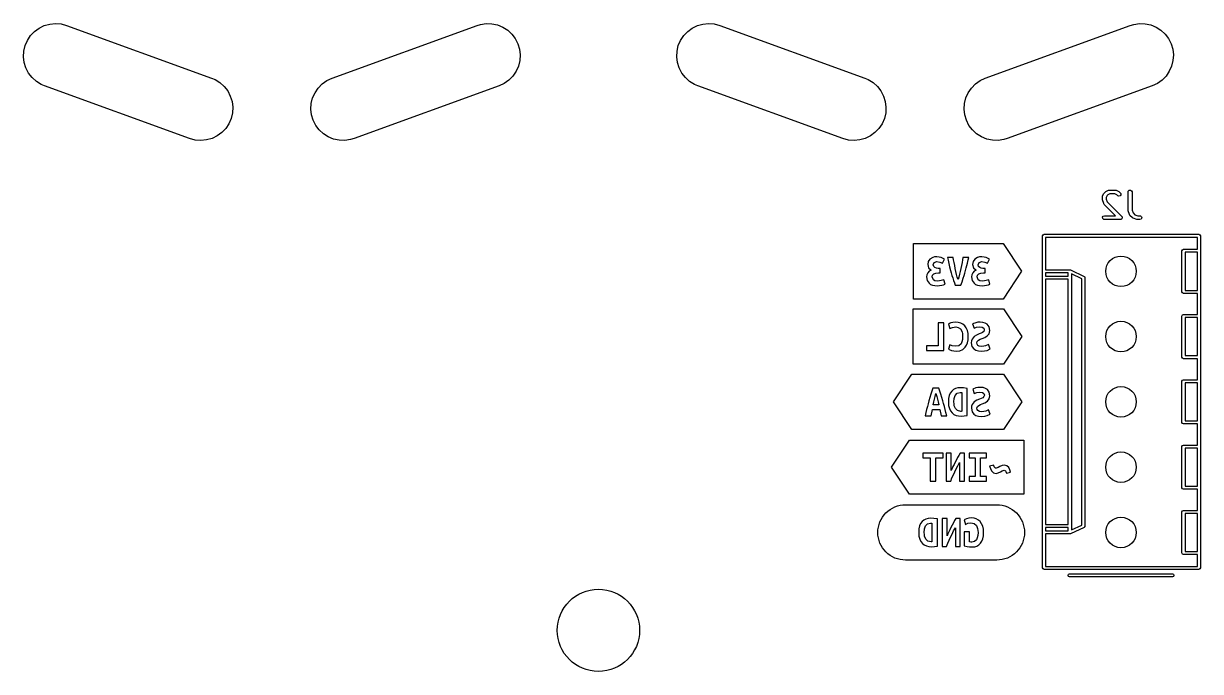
# Model space of a CAD drawing. Extents: x 15 to 417, y -164 to -100.
# Drawn here: x 371.34 to 417.11, y -161.62 to -136.41 of the extents above; entities that cross this region are included whole.
import ezdxf

# ---------------------------------------------------------------- set-up
doc = ezdxf.new("R2010")
doc.units = 0
doc.layers.add('BLACK', color=7, linetype='CONTINUOUS')

msp = doc.modelspace()

# ---------------------------------------------------------------- linework, layer by layer
at = {"layer": 'BLACK', "linetype": 'CONTINUOUS'}
for p, q in [((371.616, -136.878), (371.77, -136.717)), ((371.77, -136.717), (371.949, -136.586)), ((371.949, -136.586), (372.149, -136.489)), ((372.149, -136.489), (372.363, -136.429)), ((372.363, -136.429), (372.584, -136.408)), ((372.584, -136.408), (372.806, -136.426)), ((372.806, -136.426), (373.02, -136.483)), ((373.02, -136.483), (378.659, -138.535)), ((383.341, -138.535), (388.98, -136.483)), ((388.98, -136.483), (389.117, -136.442)), ((389.117, -136.442), (389.337, -136.41)), ((389.337, -136.41), (389.559, -136.417)), ((389.559, -136.417), (389.777, -136.464)), ((389.777, -136.464), (389.982, -136.548)), ((389.982, -136.548), (390.17, -136.668)), ((390.17, -136.668), (390.333, -136.818)), ((390.333, -136.818), (390.467, -136.996)), ((397.016, -136.878), (397.17, -136.717)), ((397.17, -136.717), (397.349, -136.586)), ((397.349, -136.586), (397.549, -136.489)), ((397.549, -136.489), (397.763, -136.429)), ((397.763, -136.429), (397.984, -136.408)), ((397.984, -136.408), (398.206, -136.426)), ((398.206, -136.426), (398.42, -136.483)), ((398.42, -136.483), (404.059, -138.535)), ((408.741, -138.535), (414.38, -136.483)), ((414.38, -136.483), (414.517, -136.442)), ((414.517, -136.442), (414.737, -136.41)), ((414.737, -136.41), (414.959, -136.417)), ((414.959, -136.417), (415.177, -136.464)), ((415.177, -136.464), (415.382, -136.548)), ((415.382, -136.548), (415.57, -136.668)), ((415.57, -136.668), (415.733, -136.818)), ((415.733, -136.818), (415.867, -136.996)), ((371.355, -137.484), (371.405, -137.268)), ((371.405, -137.268), (371.493, -137.063)), ((371.493, -137.063), (371.616, -136.878)), ((390.467, -136.996), (390.568, -137.194)), ((390.568, -137.194), (390.632, -137.407)), ((396.755, -137.484), (396.805, -137.268)), ((396.805, -137.268), (396.893, -137.063)), ((396.893, -137.063), (397.016, -136.878)), ((415.867, -136.996), (415.968, -137.194)), ((415.968, -137.194), (416.032, -137.407)), ((371.344, -137.706), (371.355, -137.484)), ((371.372, -137.926), (371.344, -137.706)), ((390.632, -137.407), (390.657, -137.627)), ((390.657, -137.627), (390.642, -137.849)), ((396.744, -137.706), (396.755, -137.484)), ((396.772, -137.926), (396.744, -137.706)), ((416.032, -137.407), (416.057, -137.627)), ((416.057, -137.627), (416.042, -137.849)), ((371.439, -138.138), (371.372, -137.926)), ((371.542, -138.335), (371.439, -138.138)), ((390.589, -138.065), (390.498, -138.268)), ((390.642, -137.849), (390.589, -138.065)), ((396.839, -138.138), (396.772, -137.926)), ((396.942, -138.335), (396.839, -138.138)), ((415.989, -138.065), (415.898, -138.268)), ((416.042, -137.849), (415.989, -138.065)), ((371.679, -138.51), (371.542, -138.335)), ((371.844, -138.659), (371.679, -138.51)), ((372.033, -138.776), (371.844, -138.659)), ((378.659, -138.535), (378.791, -138.592)), ((378.791, -138.592), (378.98, -138.709)), ((382.959, -138.758), (383.14, -138.63)), ((383.14, -138.63), (383.341, -138.535)), ((390.217, -138.61), (390.036, -138.738)), ((390.373, -138.451), (390.217, -138.61)), ((390.498, -138.268), (390.373, -138.451)), ((397.079, -138.51), (396.942, -138.335)), ((397.244, -138.659), (397.079, -138.51)), ((397.433, -138.776), (397.244, -138.659)), ((404.059, -138.535), (404.191, -138.592)), ((404.191, -138.592), (404.38, -138.709)), ((408.359, -138.758), (408.54, -138.63)), ((408.54, -138.63), (408.741, -138.535)), ((415.617, -138.61), (415.436, -138.738)), ((415.773, -138.451), (415.617, -138.61)), ((415.898, -138.268), (415.773, -138.451)), ((372.165, -138.833), (372.033, -138.776)), ((377.804, -140.885), (372.165, -138.833)), ((378.98, -138.709), (379.145, -138.858)), ((379.145, -138.858), (379.282, -139.033)), ((379.282, -139.033), (379.385, -139.23)), ((382.587, -139.303), (382.678, -139.1)), ((382.678, -139.1), (382.803, -138.917)), ((382.803, -138.917), (382.959, -138.758)), ((389.835, -138.833), (384.196, -140.885)), ((390.036, -138.738), (389.835, -138.833)), ((397.565, -138.833), (397.433, -138.776)), ((403.204, -140.885), (397.565, -138.833)), ((404.38, -138.709), (404.545, -138.858)), ((404.545, -138.858), (404.682, -139.033)), ((404.682, -139.033), (404.785, -139.23)), ((407.987, -139.303), (408.078, -139.1)), ((408.078, -139.1), (408.203, -138.917)), ((408.203, -138.917), (408.359, -138.758)), ((415.235, -138.833), (409.596, -140.885)), ((415.436, -138.738), (415.235, -138.833)), ((379.385, -139.23), (379.452, -139.442)), ((379.452, -139.442), (379.48, -139.662)), ((382.519, -139.741), (382.534, -139.519)), ((382.534, -139.519), (382.587, -139.303)), ((404.785, -139.23), (404.852, -139.442)), ((404.852, -139.442), (404.88, -139.662)), ((407.919, -139.741), (407.934, -139.519)), ((407.934, -139.519), (407.987, -139.303)), ((379.469, -139.884), (379.419, -140.1)), ((379.48, -139.662), (379.469, -139.884)), ((382.544, -139.961), (382.519, -139.741)), ((382.608, -140.174), (382.544, -139.961)), ((404.869, -139.884), (404.819, -140.1)), ((404.88, -139.662), (404.869, -139.884)), ((407.944, -139.961), (407.919, -139.741)), ((408.008, -140.174), (407.944, -139.961)), ((379.208, -140.49), (379.054, -140.651)), ((379.331, -140.305), (379.208, -140.49)), ((379.419, -140.1), (379.331, -140.305)), ((382.709, -140.372), (382.608, -140.174)), ((382.843, -140.55), (382.709, -140.372)), ((404.608, -140.49), (404.454, -140.651)), ((404.731, -140.305), (404.608, -140.49)), ((404.819, -140.1), (404.731, -140.305)), ((408.109, -140.372), (408.008, -140.174)), ((408.243, -140.55), (408.109, -140.372)), ((378.018, -140.942), (377.804, -140.885)), ((378.24, -140.96), (378.018, -140.942)), ((378.461, -140.939), (378.24, -140.96)), ((378.675, -140.879), (378.461, -140.939)), ((378.875, -140.782), (378.675, -140.879)), ((379.054, -140.651), (378.875, -140.782)), ((383.006, -140.7), (382.843, -140.55)), ((383.194, -140.82), (383.006, -140.7)), ((383.399, -140.904), (383.194, -140.82)), ((383.617, -140.951), (383.399, -140.904)), ((383.839, -140.958), (383.617, -140.951)), ((384.059, -140.926), (383.839, -140.958)), ((384.196, -140.885), (384.059, -140.926)), ((403.418, -140.942), (403.204, -140.885)), ((403.64, -140.96), (403.418, -140.942)), ((403.861, -140.939), (403.64, -140.96)), ((404.075, -140.879), (403.861, -140.939)), ((404.275, -140.782), (404.075, -140.879)), ((404.454, -140.651), (404.275, -140.782)), ((408.406, -140.7), (408.243, -140.55)), ((408.594, -140.82), (408.406, -140.7)), ((408.799, -140.904), (408.594, -140.82)), ((409.017, -140.951), (408.799, -140.904)), ((409.239, -140.958), (409.017, -140.951)), ((409.459, -140.926), (409.239, -140.958)), ((409.596, -140.885), (409.459, -140.926)), ((413.298, -143.153), (413.303, -143.127)), ((413.298, -143.248), (413.298, -143.153)), ((413.303, -143.127), (413.306, -143.124)), ((413.306, -143.119), (413.354, -143.024)), ((413.306, -143.124), (413.306, -143.119)), ((413.354, -143.024), (413.367, -143.006)), ((413.367, -143.006), (413.368, -143.005)), ((413.368, -143.005), (413.416, -142.957)), ((413.416, -142.957), (413.434, -142.944)), ((413.434, -142.944), (413.435, -142.943)), ((413.435, -142.943), (413.53, -142.895)), ((413.483, -143.102), (413.448, -143.171)), ((413.448, -143.171), (413.448, -143.236)), ((413.448, -143.236), (413.487, -143.35)), ((413.513, -143.072), (413.483, -143.102)), ((413.582, -143.037), (413.513, -143.072)), ((413.53, -142.895), (413.555, -142.888)), ((413.555, -142.888), (413.56, -142.889)), ((413.56, -142.889), (413.564, -142.887)), ((413.564, -142.887), (413.802, -142.887)), ((413.784, -143.037), (413.582, -143.037)), ((413.853, -143.072), (413.784, -143.037)), ((413.802, -142.887), (413.828, -142.892)), ((413.828, -142.892), (413.831, -142.895)), ((413.831, -142.895), (413.835, -142.895)), ((413.835, -142.895), (413.931, -142.943)), ((413.892, -143.111), (413.853, -143.072)), ((413.938, -143.132), (413.892, -143.111)), ((413.931, -142.943), (413.949, -142.956)), ((413.988, -143.119), (413.938, -143.132)), ((413.949, -142.956), (413.95, -142.957)), ((413.95, -142.957), (413.998, -143.005)), ((414.017, -143.077), (413.988, -143.119)), ((413.998, -143.005), (414.013, -143.026)), ((414.013, -143.026), (414.017, -143.077)), ((414.298, -142.962), (414.303, -142.937)), ((414.298, -143.677), (414.298, -142.962)), ((414.303, -142.937), (414.336, -142.897)), ((414.336, -142.897), (414.386, -142.889)), ((414.386, -142.889), (414.431, -142.914)), ((414.431, -142.914), (414.448, -142.962)), ((414.448, -142.962), (414.448, -143.664)), ((413.299, -143.25), (413.298, -143.248)), ((413.302, -143.272), (413.299, -143.25)), ((413.35, -143.415), (413.302, -143.272)), ((413.353, -143.418), (413.35, -143.415)), ((413.353, -143.423), (413.353, -143.418)), ((413.368, -143.444), (413.353, -143.423)), ((413.811, -143.887), (413.368, -143.444)), ((413.487, -143.35), (414.045, -143.909)), ((414.299, -143.678), (414.298, -143.677)), ((414.302, -143.7), (414.299, -143.678)), ((414.35, -143.843), (414.302, -143.7)), ((414.448, -143.664), (414.487, -143.779)), ((413.299, -143.949), (413.325, -143.905)), ((413.308, -144), (413.299, -143.949)), ((413.348, -144.033), (413.308, -144)), ((413.325, -143.905), (413.373, -143.887)), ((413.373, -144.037), (413.348, -144.033)), ((413.373, -143.887), (413.811, -143.887)), ((413.992, -144.037), (413.373, -144.037)), ((414.014, -144.03), (413.992, -144.037)), ((414.035, -144.024), (414.014, -144.03)), ((414.037, -144.021), (414.035, -144.024)), ((414.041, -144.02), (414.037, -144.021)), ((414.052, -144), (414.041, -144.02)), ((414.045, -143.909), (414.055, -143.923)), ((414.065, -143.982), (414.052, -144)), ((414.055, -143.923), (414.057, -143.925)), ((414.057, -143.925), (414.058, -143.927)), ((414.058, -143.927), (414.06, -143.931)), ((414.06, -143.931), (414.062, -143.953)), ((414.062, -143.953), (414.066, -143.975)), ((414.066, -143.975), (414.065, -143.978)), ((414.065, -143.978), (414.065, -143.982)), ((414.353, -143.847), (414.35, -143.843)), ((414.353, -143.851), (414.353, -143.847)), ((414.368, -143.873), (414.353, -143.851)), ((414.463, -143.968), (414.368, -143.873)), ((414.467, -143.97), (414.463, -143.968)), ((414.47, -143.974), (414.467, -143.97)), ((414.492, -143.986), (414.47, -143.974)), ((414.487, -143.779), (414.557, -143.849)), ((414.635, -144.034), (414.492, -143.986)), ((414.557, -143.849), (414.671, -143.887)), ((414.637, -144.033), (414.635, -144.034)), ((414.659, -144.037), (414.637, -144.033)), ((414.754, -144.037), (414.659, -144.037)), ((414.671, -143.887), (414.754, -143.887)), ((414.754, -143.887), (414.78, -143.892)), ((414.802, -144.02), (414.754, -144.037)), ((414.78, -143.892), (414.819, -143.925)), ((414.828, -143.975), (414.802, -144.02)), ((414.819, -143.925), (414.828, -143.975)), ((410.988, -144.628), (411.03, -144.61)), ((411.03, -144.61), (417.05, -144.61)), ((417.05, -144.61), (417.092, -144.628)), ((405.948, -144.973), (409.436, -144.973)), ((405.948, -147.127), (405.948, -144.973)), ((409.436, -144.973), (410.154, -146.05)), ((410.97, -144.67), (410.988, -144.628)), ((410.97, -157.59), (410.97, -144.67)), ((416.99, -144.73), (411.09, -144.73)), ((411.09, -144.73), (411.09, -145.99)), ((416.99, -145.19), (416.99, -144.73)), ((417.092, -144.628), (417.11, -144.67)), ((417.11, -144.67), (417.11, -157.59)), ((406.699, -145.509), (406.588, -145.572)), ((406.772, -145.492), (406.699, -145.509)), ((406.857, -145.486), (406.772, -145.492)), ((406.95, -145.494), (406.857, -145.486)), ((407.033, -145.518), (406.95, -145.494)), ((407.158, -145.582), (407.033, -145.518)), ((407.27, -145.51), (407.293, -145.621)), ((407.495, -145.51), (407.27, -145.51)), ((407.51, -145.601), (407.495, -145.51)), ((407.872, -145.51), (407.859, -145.601)), ((408.099, -145.51), (407.872, -145.51)), ((408.079, -145.608), (408.099, -145.51)), ((408.446, -145.509), (408.335, -145.572)), ((408.519, -145.492), (408.446, -145.509)), ((408.604, -145.486), (408.519, -145.492)), ((408.696, -145.494), (408.604, -145.486)), ((408.779, -145.518), (408.696, -145.494)), ((408.904, -145.582), (408.779, -145.518)), ((416.39, -145.25), (416.408, -145.208)), ((416.39, -146.85), (416.39, -145.25)), ((416.408, -145.208), (416.45, -145.19)), ((416.45, -145.19), (416.99, -145.19)), ((416.51, -145.31), (416.51, -146.79)), ((416.99, -145.31), (416.51, -145.31)), ((416.99, -146.79), (416.99, -145.31)), ((406.524, -145.669), (406.503, -145.79)), ((406.503, -145.79), (406.54, -145.914)), ((406.588, -145.572), (406.524, -145.669)), ((406.54, -145.914), (406.637, -146.005)), ((406.721, -145.797), (406.757, -145.703)), ((406.738, -145.863), (406.721, -145.797)), ((406.781, -145.905), (406.738, -145.863)), ((406.757, -145.703), (406.856, -145.669)), ((406.84, -145.928), (406.781, -145.905)), ((406.906, -145.935), (406.84, -145.928)), ((406.856, -145.669), (406.977, -145.689)), ((406.987, -145.935), (406.906, -145.935)), ((406.977, -145.689), (407.081, -145.739)), ((406.987, -146.113), (406.987, -145.935)), ((407.081, -145.739), (407.158, -145.582)), ((407.293, -145.621), (407.321, -145.744)), ((407.321, -145.744), (407.354, -145.877)), ((407.354, -145.877), (407.391, -146.016)), ((407.53, -145.706), (407.51, -145.601)), ((407.552, -145.819), (407.53, -145.706)), ((407.575, -145.936), (407.552, -145.819)), ((407.6, -146.053), (407.575, -145.936)), ((407.794, -145.934), (407.768, -146.051)), ((407.818, -145.818), (407.794, -145.934)), ((407.841, -145.705), (407.818, -145.818)), ((407.859, -145.601), (407.841, -145.705)), ((407.975, -146.016), (408.002, -145.917)), ((408.002, -145.917), (408.027, -145.822)), ((408.027, -145.822), (408.05, -145.73)), ((408.05, -145.73), (408.079, -145.608)), ((408.27, -145.669), (408.249, -145.79)), ((408.249, -145.79), (408.286, -145.914)), ((408.335, -145.572), (408.27, -145.669)), ((408.286, -145.914), (408.384, -146.005)), ((408.467, -145.797), (408.503, -145.703)), ((408.484, -145.863), (408.467, -145.797)), ((408.527, -145.905), (408.484, -145.863)), ((408.503, -145.703), (408.602, -145.669)), ((408.586, -145.928), (408.527, -145.905)), ((408.653, -145.935), (408.586, -145.928)), ((408.602, -145.669), (408.723, -145.689)), ((408.733, -145.935), (408.653, -145.935)), ((408.723, -145.689), (408.827, -145.739)), ((408.733, -146.113), (408.733, -145.935)), ((408.827, -145.739), (408.904, -145.582)), ((411.09, -145.99), (412.03, -145.99)), ((412.03, -145.99), (412.042, -145.995)), ((406.473, -146.182), (406.461, -146.27)), ((406.461, -146.27), (406.485, -146.408)), ((406.507, -146.108), (406.473, -146.182)), ((406.485, -146.408), (406.561, -146.517)), ((406.563, -146.048), (406.507, -146.108)), ((406.637, -146.005), (406.563, -146.048)), ((406.679, -146.267), (406.696, -146.194)), ((406.724, -146.384), (406.679, -146.267)), ((406.696, -146.194), (406.747, -146.147)), ((406.785, -146.419), (406.724, -146.384)), ((406.747, -146.147), (406.825, -146.121)), ((406.878, -146.431), (406.785, -146.419)), ((406.825, -146.121), (406.92, -146.113)), ((406.961, -146.426), (406.878, -146.431)), ((406.92, -146.113), (406.987, -146.113)), ((407.031, -146.411), (406.961, -146.426)), ((407.135, -146.375), (407.031, -146.411)), ((407.177, -146.555), (407.135, -146.375)), ((407.391, -146.016), (407.418, -146.111)), ((407.418, -146.111), (407.447, -146.208)), ((407.447, -146.208), (407.477, -146.306)), ((407.477, -146.306), (407.509, -146.403)), ((407.509, -146.403), (407.542, -146.498)), ((407.627, -146.168), (407.6, -146.053)), ((407.655, -146.276), (407.627, -146.168)), ((407.683, -146.371), (407.655, -146.276)), ((407.712, -146.275), (407.683, -146.371)), ((407.74, -146.166), (407.712, -146.275)), ((407.768, -146.051), (407.74, -146.166)), ((407.84, -146.463), (407.886, -146.319)), ((407.886, -146.319), (407.917, -146.218)), ((407.917, -146.218), (407.946, -146.117)), ((407.946, -146.117), (407.975, -146.016)), ((408.219, -146.182), (408.207, -146.27)), ((408.207, -146.27), (408.232, -146.408)), ((408.254, -146.108), (408.219, -146.182)), ((408.232, -146.408), (408.307, -146.517)), ((408.309, -146.048), (408.254, -146.108)), ((408.384, -146.005), (408.309, -146.048)), ((408.426, -146.267), (408.443, -146.194)), ((408.47, -146.384), (408.426, -146.267)), ((408.443, -146.194), (408.494, -146.147)), ((408.531, -146.419), (408.47, -146.384)), ((408.494, -146.147), (408.571, -146.121)), ((408.625, -146.431), (408.531, -146.419)), ((408.571, -146.121), (408.667, -146.113)), ((408.707, -146.426), (408.625, -146.431)), ((408.667, -146.113), (408.733, -146.113)), ((408.777, -146.411), (408.707, -146.426)), ((408.881, -146.375), (408.777, -146.411)), ((408.923, -146.555), (408.881, -146.375)), ((410.154, -146.05), (409.436, -147.127)), ((411.09, -146.11), (411.09, -146.24)), ((411.97, -146.11), (411.09, -146.11)), ((411.09, -146.24), (411.97, -146.24)), ((411.09, -146.36), (411.09, -155.9)), ((411.97, -146.36), (411.09, -146.36)), ((411.97, -146.24), (411.97, -146.11)), ((411.97, -155.9), (411.97, -146.36)), ((412.042, -145.995), (412.056, -145.996)), ((412.056, -145.996), (412.586, -146.246)), ((412.5, -146.338), (412.09, -146.145)), ((412.09, -146.145), (412.09, -156.115)), ((412.5, -155.922), (412.5, -146.338)), ((412.586, -146.246), (412.593, -146.254)), ((412.593, -146.254), (412.602, -146.258)), ((412.602, -146.258), (412.608, -146.27)), ((412.608, -146.27), (412.616, -146.28)), ((412.616, -146.28), (412.616, -146.29)), ((412.616, -146.29), (412.62, -146.3)), ((412.62, -146.3), (412.62, -155.96)), ((406.561, -146.517), (406.618, -146.558)), ((406.618, -146.558), (406.69, -146.589)), ((406.69, -146.589), (406.776, -146.608)), ((406.776, -146.608), (406.877, -146.614)), ((406.877, -146.614), (406.961, -146.608)), ((406.961, -146.608), (407.047, -146.593)), ((407.047, -146.593), (407.123, -146.574)), ((407.123, -146.574), (407.177, -146.555)), ((407.542, -146.498), (407.575, -146.591)), ((407.575, -146.591), (407.797, -146.591)), ((407.797, -146.591), (407.84, -146.463)), ((408.307, -146.517), (408.364, -146.558)), ((408.364, -146.558), (408.436, -146.589)), ((408.436, -146.589), (408.522, -146.608)), ((408.522, -146.608), (408.623, -146.614)), ((408.623, -146.614), (408.708, -146.608)), ((408.708, -146.608), (408.793, -146.593)), ((408.793, -146.593), (408.869, -146.574)), ((408.869, -146.574), (408.923, -146.555)), ((416.408, -146.892), (416.39, -146.85)), ((416.45, -146.91), (416.408, -146.892)), ((416.51, -146.79), (416.99, -146.79)), ((409.436, -147.127), (405.948, -147.127)), ((416.99, -146.91), (416.45, -146.91)), ((416.99, -147.73), (416.99, -146.91)), ((405.94, -149.667), (405.94, -147.513)), ((405.94, -147.513), (409.445, -147.513)), ((409.445, -147.513), (410.162, -148.59)), ((416.39, -147.79), (416.408, -147.748)), ((416.39, -149.39), (416.39, -147.79)), ((416.408, -147.748), (416.45, -147.73)), ((416.45, -147.73), (416.99, -147.73)), ((406.915, -148.05), (406.915, -148.953)), ((407.132, -148.05), (406.915, -148.05)), ((407.132, -149.131), (407.132, -148.05)), ((407.347, -148.084), (407.311, -148.105)), ((407.311, -148.105), (407.367, -148.276)), ((407.406, -148.057), (407.347, -148.084)), ((407.367, -148.276), (407.464, -148.231)), ((407.487, -148.036), (407.406, -148.057)), ((407.464, -148.231), (407.594, -148.213)), ((407.591, -148.026), (407.487, -148.036)), ((407.693, -148.035), (407.591, -148.026)), ((407.594, -148.213), (407.693, -148.231)), ((407.787, -148.064), (407.693, -148.035)), ((407.693, -148.231), (407.779, -148.292)), ((407.871, -148.11), (407.787, -148.064)), ((407.943, -148.174), (407.871, -148.11)), ((408.001, -148.254), (407.943, -148.174)), ((408.045, -148.351), (408.001, -148.254)), ((408.372, -148.049), (408.247, -148.099)), ((408.247, -148.099), (408.31, -148.265)), ((408.31, -148.265), (408.407, -148.223)), ((408.453, -148.032), (408.372, -148.049)), ((408.407, -148.223), (408.53, -148.206)), ((408.546, -148.026), (408.453, -148.032)), ((408.53, -148.206), (408.625, -148.22)), ((408.653, -148.035), (408.546, -148.026)), ((408.625, -148.22), (408.682, -148.261)), ((408.744, -148.064), (408.653, -148.035)), ((408.682, -148.261), (408.701, -148.33)), ((408.818, -148.112), (408.744, -148.064)), ((408.892, -148.214), (408.818, -148.112)), ((408.916, -148.349), (408.892, -148.214)), ((416.51, -147.85), (416.51, -149.33)), ((416.99, -147.85), (416.51, -147.85)), ((416.99, -149.33), (416.99, -147.85)), ((407.779, -148.292), (407.84, -148.407)), ((407.856, -148.699), (407.835, -148.793)), ((407.84, -148.407), (407.857, -148.487)), ((407.863, -148.585), (407.856, -148.699)), ((407.857, -148.487), (407.863, -148.585)), ((408.072, -148.463), (408.045, -148.351)), ((408.051, -148.83), (408.074, -148.718)), ((408.082, -148.59), (408.072, -148.463)), ((408.074, -148.718), (408.082, -148.59)), ((408.228, -148.689), (408.206, -148.755)), ((408.304, -148.591), (408.228, -148.689)), ((408.405, -148.528), (408.304, -148.591)), ((408.511, -148.485), (408.405, -148.528)), ((408.433, -148.775), (408.481, -148.729)), ((408.481, -148.729), (408.548, -148.692)), ((408.578, -148.459), (408.511, -148.485)), ((408.548, -148.692), (408.621, -148.662)), ((408.639, -148.427), (408.578, -148.459)), ((408.621, -148.662), (408.722, -148.621)), ((408.684, -148.385), (408.639, -148.427)), ((408.701, -148.33), (408.684, -148.385)), ((408.722, -148.621), (408.818, -148.564)), ((408.818, -148.564), (408.888, -148.477)), ((408.888, -148.477), (408.916, -148.349)), ((410.162, -148.59), (409.445, -149.667)), ((406.915, -148.953), (406.452, -148.953)), ((406.452, -148.953), (406.452, -149.131)), ((406.452, -149.131), (407.132, -149.131)), ((407.364, -148.91), (407.31, -149.079)), ((407.31, -149.079), (407.433, -149.13)), ((407.452, -148.948), (407.364, -148.91)), ((407.433, -149.13), (407.516, -149.148)), ((407.591, -148.967), (407.452, -148.948)), ((407.516, -149.148), (407.612, -149.154)), ((407.715, -148.943), (407.591, -148.967)), ((407.612, -149.154), (407.752, -149.138)), ((407.8, -148.869), (407.715, -148.943)), ((407.752, -149.138), (407.869, -149.089)), ((407.835, -148.793), (407.8, -148.869)), ((407.869, -149.089), (407.961, -149.007)), ((407.961, -149.007), (408.014, -148.926)), ((408.014, -148.926), (408.051, -148.83)), ((408.206, -148.755), (408.199, -148.836)), ((408.199, -148.836), (408.223, -148.971)), ((408.223, -148.971), (408.297, -149.071)), ((408.297, -149.071), (408.374, -149.117)), ((408.374, -149.117), (408.474, -149.145)), ((408.413, -148.834), (408.433, -148.775)), ((408.421, -148.886), (408.413, -148.834)), ((408.45, -148.931), (408.421, -148.886)), ((408.507, -148.963), (408.45, -148.931)), ((408.474, -149.145), (408.597, -149.154)), ((408.597, -148.974), (408.507, -148.963)), ((408.684, -148.968), (408.597, -148.974)), ((408.597, -149.154), (408.718, -149.147)), ((408.756, -148.95), (408.684, -148.968)), ((408.718, -149.147), (408.811, -149.125)), ((408.869, -148.897), (408.756, -148.95)), ((408.811, -149.125), (408.932, -149.072)), ((408.932, -149.072), (408.869, -148.897)), ((416.408, -149.432), (416.39, -149.39)), ((416.45, -149.45), (416.408, -149.432)), ((416.99, -149.45), (416.45, -149.45)), ((416.51, -149.33), (416.99, -149.33)), ((416.99, -150.27), (416.99, -149.45)), ((405.173, -151.13), (405.89, -150.053)), ((405.89, -150.053), (409.45, -150.053)), ((409.445, -149.667), (405.94, -149.667)), ((409.45, -150.053), (410.167, -151.13)), ((408.551, -150.566), (408.458, -150.572)), ((408.658, -150.575), (408.551, -150.566)), ((416.39, -150.33), (416.408, -150.288)), ((416.39, -151.93), (416.39, -150.33)), ((416.408, -150.288), (416.45, -150.27)), ((416.45, -150.27), (416.99, -150.27)), ((416.51, -150.39), (416.51, -151.87)), ((416.99, -150.39), (416.51, -150.39)), ((416.99, -151.87), (416.99, -150.39)), ((406.589, -150.963), (406.551, -151.094)), ((406.627, -150.835), (406.589, -150.963)), ((406.665, -150.711), (406.627, -150.835)), ((406.703, -150.59), (406.665, -150.711)), ((406.937, -150.59), (406.703, -150.59)), ((406.742, -151.132), (406.765, -151.024)), ((406.765, -151.024), (406.793, -150.916)), ((406.793, -150.916), (406.826, -150.8)), ((406.826, -150.8), (406.858, -150.916)), ((406.858, -150.916), (406.886, -151.024)), ((406.886, -151.024), (406.91, -151.132)), ((406.974, -150.71), (406.937, -150.59)), ((407.012, -150.833), (406.974, -150.71)), ((407.05, -150.959), (407.012, -150.833)), ((407.089, -151.089), (407.05, -150.959)), ((407.316, -150.994), (407.308, -151.13)), ((407.342, -150.879), (407.316, -150.994)), ((407.383, -150.785), (407.342, -150.879)), ((407.437, -150.708), (407.383, -150.785)), ((407.505, -150.65), (407.437, -150.708)), ((407.586, -150.61), (407.505, -150.65)), ((407.526, -151.13), (407.536, -150.994)), ((407.536, -150.994), (407.573, -150.877)), ((407.573, -150.877), (407.645, -150.796)), ((407.679, -150.586), (407.586, -150.61)), ((407.645, -150.796), (407.762, -150.765)), ((407.781, -150.578), (407.679, -150.586)), ((407.762, -150.765), (407.793, -150.766)), ((407.901, -150.583), (407.781, -150.578)), ((407.793, -150.766), (407.825, -150.77)), ((407.825, -150.77), (407.825, -151.497)), ((408.039, -150.604), (407.901, -150.583)), ((408.039, -151.659), (408.039, -150.604)), ((408.377, -150.589), (408.252, -150.639)), ((408.252, -150.639), (408.315, -150.805)), ((408.315, -150.805), (408.412, -150.763)), ((408.458, -150.572), (408.377, -150.589)), ((408.516, -151.025), (408.41, -151.068)), ((408.412, -150.763), (408.535, -150.746)), ((408.583, -150.999), (408.516, -151.025)), ((408.535, -150.746), (408.63, -150.76)), ((408.644, -150.967), (408.583, -150.999)), ((408.63, -150.76), (408.687, -150.801)), ((408.689, -150.925), (408.644, -150.967)), ((408.749, -150.604), (408.658, -150.575)), ((408.687, -150.801), (408.706, -150.87)), ((408.706, -150.87), (408.689, -150.925)), ((408.823, -150.652), (408.749, -150.604)), ((408.897, -150.754), (408.823, -150.652)), ((408.823, -151.104), (408.893, -151.017)), ((408.893, -151.017), (408.921, -150.889)), ((408.921, -150.889), (408.897, -150.754)), ((405.89, -152.207), (405.173, -151.13)), ((406.461, -151.43), (406.432, -151.549)), ((406.491, -151.314), (406.461, -151.43)), ((406.52, -151.203), (406.491, -151.314)), ((406.551, -151.094), (406.52, -151.203)), ((406.634, -151.671), (406.684, -151.422)), ((406.684, -151.422), (406.972, -151.422)), ((406.721, -151.244), (406.742, -151.132)), ((406.932, -151.244), (406.721, -151.244)), ((406.91, -151.132), (406.932, -151.244)), ((406.972, -151.422), (407.021, -151.671)), ((407.121, -151.196), (407.089, -151.089)), ((407.152, -151.308), (407.121, -151.196)), ((407.183, -151.425), (407.152, -151.308)), ((407.214, -151.546), (407.183, -151.425)), ((407.308, -151.13), (407.317, -151.269)), ((407.317, -151.269), (407.345, -151.386)), ((407.345, -151.386), (407.39, -151.482)), ((407.39, -151.482), (407.449, -151.558)), ((407.529, -151.207), (407.526, -151.13)), ((407.539, -151.278), (407.529, -151.207)), ((407.583, -151.394), (407.539, -151.278)), ((407.663, -151.471), (407.583, -151.394)), ((407.786, -151.498), (407.663, -151.471)), ((408.211, -151.295), (408.203, -151.376)), ((408.203, -151.376), (408.228, -151.511)), ((408.233, -151.229), (408.211, -151.295)), ((408.309, -151.131), (408.233, -151.229)), ((408.41, -151.068), (408.309, -151.131)), ((408.418, -151.374), (408.437, -151.315)), ((408.426, -151.426), (408.418, -151.374)), ((408.455, -151.471), (408.426, -151.426)), ((408.437, -151.315), (408.486, -151.269)), ((408.512, -151.503), (408.455, -151.471)), ((408.486, -151.269), (408.553, -151.232)), ((408.553, -151.232), (408.626, -151.202)), ((408.626, -151.202), (408.727, -151.161)), ((408.727, -151.161), (408.823, -151.104)), ((408.874, -151.437), (408.761, -151.49)), ((408.937, -151.612), (408.874, -151.437)), ((410.167, -151.13), (409.45, -152.207)), ((406.432, -151.549), (406.403, -151.671)), ((406.403, -151.671), (406.634, -151.671)), ((407.021, -151.671), (407.245, -151.671)), ((407.245, -151.671), (407.214, -151.546)), ((407.449, -151.558), (407.522, -151.615)), ((407.522, -151.615), (407.607, -151.655)), ((407.607, -151.655), (407.703, -151.678)), ((407.703, -151.678), (407.809, -151.685)), ((407.805, -151.498), (407.786, -151.498)), ((407.825, -151.497), (407.805, -151.498)), ((407.809, -151.685), (407.921, -151.679)), ((407.921, -151.679), (408.039, -151.659)), ((408.228, -151.511), (408.302, -151.611)), ((408.302, -151.611), (408.379, -151.657)), ((408.379, -151.657), (408.479, -151.685)), ((408.479, -151.685), (408.602, -151.694)), ((408.602, -151.514), (408.512, -151.503)), ((408.689, -151.508), (408.602, -151.514)), ((408.602, -151.694), (408.723, -151.687)), ((408.761, -151.49), (408.689, -151.508)), ((408.723, -151.687), (408.816, -151.665)), ((408.816, -151.665), (408.937, -151.612)), ((416.408, -151.972), (416.39, -151.93)), ((416.51, -151.87), (416.99, -151.87)), ((409.45, -152.207), (405.89, -152.207)), ((416.45, -151.99), (416.408, -151.972)), ((416.99, -151.99), (416.45, -151.99)), ((416.99, -152.81), (416.99, -151.99)), ((405.1, -153.67), (405.802, -152.617)), ((405.802, -152.617), (410.24, -152.617)), ((410.24, -152.617), (410.24, -154.723)), ((416.39, -152.87), (416.408, -152.828)), ((416.408, -152.828), (416.45, -152.81)), ((416.45, -152.81), (416.99, -152.81)), ((406.315, -153.13), (406.315, -153.308)), ((407.101, -153.13), (406.315, -153.13)), ((406.315, -153.308), (406.6, -153.308)), ((406.6, -153.308), (406.6, -154.21)), ((406.816, -154.21), (406.816, -153.308)), ((406.816, -153.308), (407.101, -153.308)), ((407.101, -153.308), (407.101, -153.13)), ((407.419, -153.13), (407.225, -153.13)), ((407.225, -153.13), (407.225, -154.21)), ((407.419, -153.795), (407.419, -153.13)), ((407.667, -153.296), (407.618, -153.386)), ((407.715, -153.21), (407.667, -153.296)), ((407.764, -153.13), (407.715, -153.21)), ((407.937, -153.13), (407.764, -153.13)), ((407.937, -154.21), (407.937, -153.13)), ((408.796, -153.13), (408.11, -153.13)), ((408.11, -153.13), (408.11, -153.308)), ((408.11, -153.308), (408.344, -153.308)), ((408.344, -153.308), (408.344, -154.032)), ((408.561, -154.032), (408.561, -153.308)), ((408.561, -153.308), (408.796, -153.308)), ((408.796, -153.308), (408.796, -153.13)), ((416.39, -154.47), (416.39, -152.87)), ((416.51, -152.93), (416.51, -154.41)), ((416.99, -152.93), (416.51, -152.93)), ((416.99, -154.41), (416.99, -152.93)), ((405.802, -154.723), (405.1, -153.67)), ((407.449, -153.727), (407.419, -153.795)), ((407.486, -153.648), (407.449, -153.727)), ((407.527, -153.563), (407.486, -153.648)), ((407.571, -153.475), (407.527, -153.563)), ((407.557, -153.852), (407.616, -153.732)), ((407.618, -153.386), (407.571, -153.475)), ((407.616, -153.732), (407.678, -153.613)), ((407.678, -153.613), (407.743, -153.493)), ((407.743, -153.493), (407.743, -154.21)), ((409.072, -153.592), (408.913, -153.636)), ((408.913, -153.636), (408.939, -153.728)), ((408.939, -153.728), (408.985, -153.817)), ((409.094, -153.653), (409.072, -153.592)), ((409.118, -153.688), (409.094, -153.653)), ((409.143, -153.704), (409.118, -153.688)), ((409.17, -153.708), (409.143, -153.704)), ((409.24, -153.689), (409.17, -153.708)), ((409.313, -153.648), (409.24, -153.689)), ((409.393, -153.607), (409.313, -153.648)), ((409.479, -153.589), (409.393, -153.607)), ((409.584, -153.616), (409.479, -153.589)), ((409.656, -153.683), (409.584, -153.616)), ((409.703, -153.771), (409.656, -153.683)), ((409.727, -153.863), (409.703, -153.771)), ((406.6, -154.21), (406.816, -154.21)), ((407.225, -154.21), (407.398, -154.21)), ((407.398, -154.21), (407.448, -154.091)), ((407.448, -154.091), (407.501, -153.971)), ((407.501, -153.971), (407.557, -153.852)), ((407.743, -154.21), (407.937, -154.21)), ((408.344, -154.032), (408.11, -154.032)), ((408.11, -154.032), (408.11, -154.21)), ((408.11, -154.21), (408.796, -154.21)), ((408.796, -154.032), (408.561, -154.032)), ((408.796, -154.21), (408.796, -154.032)), ((408.985, -153.817), (409.057, -153.885)), ((409.057, -153.885), (409.161, -153.912)), ((409.161, -153.912), (409.25, -153.894)), ((409.25, -153.894), (409.329, -153.852)), ((409.329, -153.852), (409.403, -153.811)), ((409.403, -153.811), (409.472, -153.793)), ((409.472, -153.793), (409.499, -153.797)), ((409.499, -153.797), (409.525, -153.811)), ((409.525, -153.811), (409.547, -153.845)), ((409.547, -153.845), (409.568, -153.907)), ((409.568, -153.907), (409.727, -153.863)), ((416.408, -154.512), (416.39, -154.47)), ((416.45, -154.53), (416.408, -154.512)), ((416.99, -154.53), (416.45, -154.53)), ((416.51, -154.41), (416.99, -154.41)), ((416.99, -155.35), (416.99, -154.53)), ((405.431, -155.154), (405.535, -155.139)), ((405.535, -155.139), (405.641, -155.133)), ((405.641, -155.133), (409.191, -155.133)), ((410.24, -154.723), (405.802, -154.723)), ((409.191, -155.133), (409.297, -155.139)), ((409.297, -155.139), (409.401, -155.154)), ((404.746, -155.612), (404.809, -155.527)), ((404.809, -155.527), (404.88, -155.449)), ((404.88, -155.449), (404.958, -155.378)), ((404.958, -155.378), (405.043, -155.315)), ((405.043, -155.315), (405.133, -155.26)), ((405.133, -155.26), (405.229, -155.215)), ((405.229, -155.215), (405.328, -155.18)), ((405.328, -155.18), (405.431, -155.154)), ((409.401, -155.154), (409.504, -155.18)), ((409.504, -155.18), (409.603, -155.215)), ((409.603, -155.215), (409.699, -155.26)), ((409.699, -155.26), (409.789, -155.315)), ((409.789, -155.315), (409.874, -155.378)), ((409.874, -155.378), (409.952, -155.449)), ((409.952, -155.449), (410.023, -155.527)), ((410.023, -155.527), (410.086, -155.612)), ((416.39, -155.41), (416.408, -155.368)), ((416.39, -157.01), (416.39, -155.41)), ((416.408, -155.368), (416.45, -155.35)), ((416.45, -155.35), (416.99, -155.35)), ((416.51, -155.47), (416.51, -156.95)), ((416.99, -155.47), (416.51, -155.47)), ((416.99, -156.95), (416.99, -155.47)), ((404.569, -156.104), (404.585, -156)), ((404.585, -156), (404.611, -155.897)), ((404.611, -155.897), (404.646, -155.798)), ((404.646, -155.798), (404.691, -155.702)), ((404.691, -155.702), (404.746, -155.612)), ((406.188, -155.959), (406.162, -156.074)), ((406.228, -155.865), (406.188, -155.959)), ((406.283, -155.788), (406.228, -155.865)), ((406.351, -155.73), (406.283, -155.788)), ((406.432, -155.69), (406.351, -155.73)), ((406.382, -156.074), (406.419, -155.957)), ((406.419, -155.957), (406.49, -155.876)), ((406.525, -155.666), (406.432, -155.69)), ((406.49, -155.876), (406.607, -155.845)), ((406.627, -155.658), (406.525, -155.666)), ((406.607, -155.845), (406.639, -155.846)), ((406.747, -155.663), (406.627, -155.658)), ((406.639, -155.846), (406.67, -155.85)), ((406.67, -155.85), (406.67, -156.577)), ((406.885, -155.684), (406.747, -155.663)), ((406.885, -156.739), (406.885, -155.684)), ((407.06, -155.67), (407.06, -156.751)), ((407.254, -155.67), (407.06, -155.67)), ((407.254, -156.336), (407.254, -155.67)), ((407.406, -156.016), (407.362, -156.104)), ((407.453, -155.927), (407.406, -156.016)), ((407.502, -155.837), (407.453, -155.927)), ((407.55, -155.751), (407.502, -155.837)), ((407.513, -156.153), (407.578, -156.034)), ((407.599, -155.67), (407.55, -155.751)), ((407.578, -156.034), (407.578, -156.751)), ((407.772, -155.67), (407.599, -155.67)), ((407.772, -156.751), (407.772, -155.67)), ((407.951, -155.704), (407.915, -155.725)), ((407.915, -155.725), (407.971, -155.896)), ((408.011, -155.677), (407.951, -155.704)), ((407.971, -155.896), (408.066, -155.852)), ((408.098, -155.656), (408.011, -155.677)), ((408.066, -155.852), (408.181, -155.833)), ((408.211, -155.646), (408.098, -155.656)), ((408.181, -155.833), (408.31, -155.861)), ((408.305, -155.655), (408.211, -155.646)), ((408.394, -155.682), (408.305, -155.655)), ((408.31, -155.861), (408.397, -155.938)), ((408.474, -155.727), (408.394, -155.682)), ((408.397, -155.938), (408.445, -156.057)), ((408.445, -156.057), (408.457, -156.13)), ((408.542, -155.789), (408.474, -155.727)), ((408.599, -155.869), (408.542, -155.789)), ((408.642, -155.966), (408.599, -155.869)), ((408.669, -156.08), (408.642, -155.966)), ((410.086, -155.612), (410.141, -155.702)), ((410.141, -155.702), (410.186, -155.798)), ((410.186, -155.798), (410.221, -155.897)), ((410.221, -155.897), (410.247, -156)), ((410.247, -156), (410.263, -156.104)), ((411.09, -155.9), (411.97, -155.9)), ((411.09, -156.02), (411.09, -156.15)), ((411.97, -156.02), (411.09, -156.02)), ((411.97, -156.15), (411.97, -156.02)), ((412.586, -156.014), (412.056, -156.264)), ((412.09, -156.115), (412.5, -155.922)), ((412.593, -156.006), (412.586, -156.014)), ((412.602, -156.002), (412.593, -156.006)), ((412.608, -155.99), (412.602, -156.002)), ((412.616, -155.98), (412.608, -155.99)), ((412.62, -155.96), (412.616, -155.97)), ((412.616, -155.97), (412.616, -155.98)), ((404.564, -156.21), (404.569, -156.104)), ((404.569, -156.316), (404.564, -156.21)), ((404.585, -156.42), (404.569, -156.316)), ((404.611, -156.523), (404.585, -156.42)), ((406.162, -156.074), (406.153, -156.21)), ((406.153, -156.21), (406.163, -156.349)), ((406.163, -156.349), (406.191, -156.466)), ((406.191, -156.466), (406.236, -156.562)), ((406.372, -156.21), (406.382, -156.074)), ((406.375, -156.287), (406.372, -156.21)), ((406.385, -156.358), (406.375, -156.287)), ((406.428, -156.474), (406.385, -156.358)), ((406.509, -156.551), (406.428, -156.474)), ((407.284, -156.268), (407.254, -156.336)), ((407.283, -156.632), (407.336, -156.512)), ((407.321, -156.189), (407.284, -156.268)), ((407.362, -156.104), (407.321, -156.189)), ((407.336, -156.512), (407.392, -156.392)), ((407.392, -156.392), (407.452, -156.273)), ((407.452, -156.273), (407.513, -156.153)), ((408.135, -156.186), (407.921, -156.186)), ((407.921, -156.186), (407.921, -156.725)), ((408.135, -156.58), (408.135, -156.186)), ((408.399, -156.496), (408.324, -156.564)), ((408.433, -156.423), (408.399, -156.496)), ((408.453, -156.328), (408.433, -156.423)), ((408.46, -156.21), (408.453, -156.328)), ((408.457, -156.13), (408.46, -156.21)), ((408.609, -156.552), (408.647, -156.455)), ((408.647, -156.455), (408.671, -156.341)), ((408.679, -156.21), (408.669, -156.08)), ((408.671, -156.341), (408.679, -156.21)), ((410.247, -156.42), (410.221, -156.523)), ((410.263, -156.316), (410.247, -156.42)), ((410.263, -156.104), (410.268, -156.21)), ((410.268, -156.21), (410.263, -156.316)), ((411.09, -156.15), (411.97, -156.15)), ((412.03, -156.27), (411.09, -156.27)), ((411.09, -156.27), (411.09, -157.53)), ((412.042, -156.265), (412.03, -156.27)), ((412.056, -156.264), (412.042, -156.265)), ((404.646, -156.622), (404.611, -156.523)), ((404.691, -156.718), (404.646, -156.622)), ((404.746, -156.808), (404.691, -156.718)), ((404.809, -156.893), (404.746, -156.808)), ((404.88, -156.971), (404.809, -156.893)), ((404.958, -157.042), (404.88, -156.971)), ((406.236, -156.562), (406.295, -156.638)), ((406.295, -156.638), (406.368, -156.695)), ((406.368, -156.695), (406.453, -156.735)), ((406.453, -156.735), (406.549, -156.758)), ((406.632, -156.578), (406.509, -156.551)), ((406.549, -156.758), (406.655, -156.765)), ((406.651, -156.578), (406.632, -156.578)), ((406.67, -156.577), (406.651, -156.578)), ((406.655, -156.765), (406.767, -156.759)), ((406.767, -156.759), (406.885, -156.739)), ((407.06, -156.751), (407.233, -156.751)), ((407.233, -156.751), (407.283, -156.632)), ((407.578, -156.751), (407.772, -156.751)), ((407.921, -156.725), (408.04, -156.757)), ((408.04, -156.757), (408.13, -156.77)), ((408.13, -156.77), (408.237, -156.774)), ((408.177, -156.585), (408.135, -156.58)), ((408.219, -156.587), (408.177, -156.585)), ((408.324, -156.564), (408.219, -156.587)), ((408.237, -156.774), (408.333, -156.765)), ((408.333, -156.765), (408.419, -156.738)), ((408.419, -156.738), (408.495, -156.694)), ((408.495, -156.694), (408.558, -156.632)), ((408.558, -156.632), (408.609, -156.552)), ((409.952, -156.971), (409.874, -157.042)), ((410.023, -156.893), (409.952, -156.971)), ((410.086, -156.808), (410.023, -156.893)), ((410.141, -156.718), (410.086, -156.808)), ((410.186, -156.622), (410.141, -156.718)), ((410.221, -156.523), (410.186, -156.622)), ((416.51, -156.95), (416.99, -156.95)), ((405.043, -157.105), (404.958, -157.042)), ((405.133, -157.16), (405.043, -157.105)), ((405.229, -157.205), (405.133, -157.16)), ((405.328, -157.24), (405.229, -157.205)), ((405.431, -157.266), (405.328, -157.24)), ((405.535, -157.281), (405.431, -157.266)), ((405.641, -157.287), (405.535, -157.281)), ((409.191, -157.287), (405.641, -157.287)), ((409.297, -157.281), (409.191, -157.287)), ((409.401, -157.266), (409.297, -157.281)), ((409.504, -157.24), (409.401, -157.266)), ((409.603, -157.205), (409.504, -157.24)), ((409.699, -157.16), (409.603, -157.205)), ((409.789, -157.105), (409.699, -157.16)), ((409.874, -157.042), (409.789, -157.105)), ((416.408, -157.052), (416.39, -157.01)), ((416.45, -157.07), (416.408, -157.052)), ((416.99, -157.07), (416.45, -157.07)), ((416.99, -157.53), (416.99, -157.07)), ((410.988, -157.632), (410.97, -157.59)), ((411.03, -157.65), (410.988, -157.632)), ((417.05, -157.65), (411.03, -157.65)), ((411.09, -157.53), (416.99, -157.53)), ((411.96, -157.88), (411.978, -157.838)), ((411.978, -157.922), (411.96, -157.88)), ((411.978, -157.838), (412.02, -157.82)), ((412.02, -157.82), (416.02, -157.82)), ((416.02, -157.82), (416.062, -157.838)), ((416.062, -157.838), (416.08, -157.88)), ((416.08, -157.88), (416.062, -157.922)), ((417.092, -157.632), (417.05, -157.65)), ((417.11, -157.59), (417.092, -157.632)), ((412.02, -157.94), (411.978, -157.922)), ((416.02, -157.94), (412.02, -157.94)), ((416.062, -157.922), (416.02, -157.94))]:
    msp.add_line(p, q, dxfattribs=at)
at = {"layer": 'BLACK'}
for centre, radius in [((414.02, -146.05), 0.595), ((414.02, -148.59), 0.595), ((414.02, -151.13), 0.595), ((414.02, -153.67), 0.595), ((414.02, -156.21), 0.595), ((393.7, -160.02), 1.6)]:
    msp.add_circle(centre, radius, dxfattribs=at)

doc.saveas('drawing.dxf')
